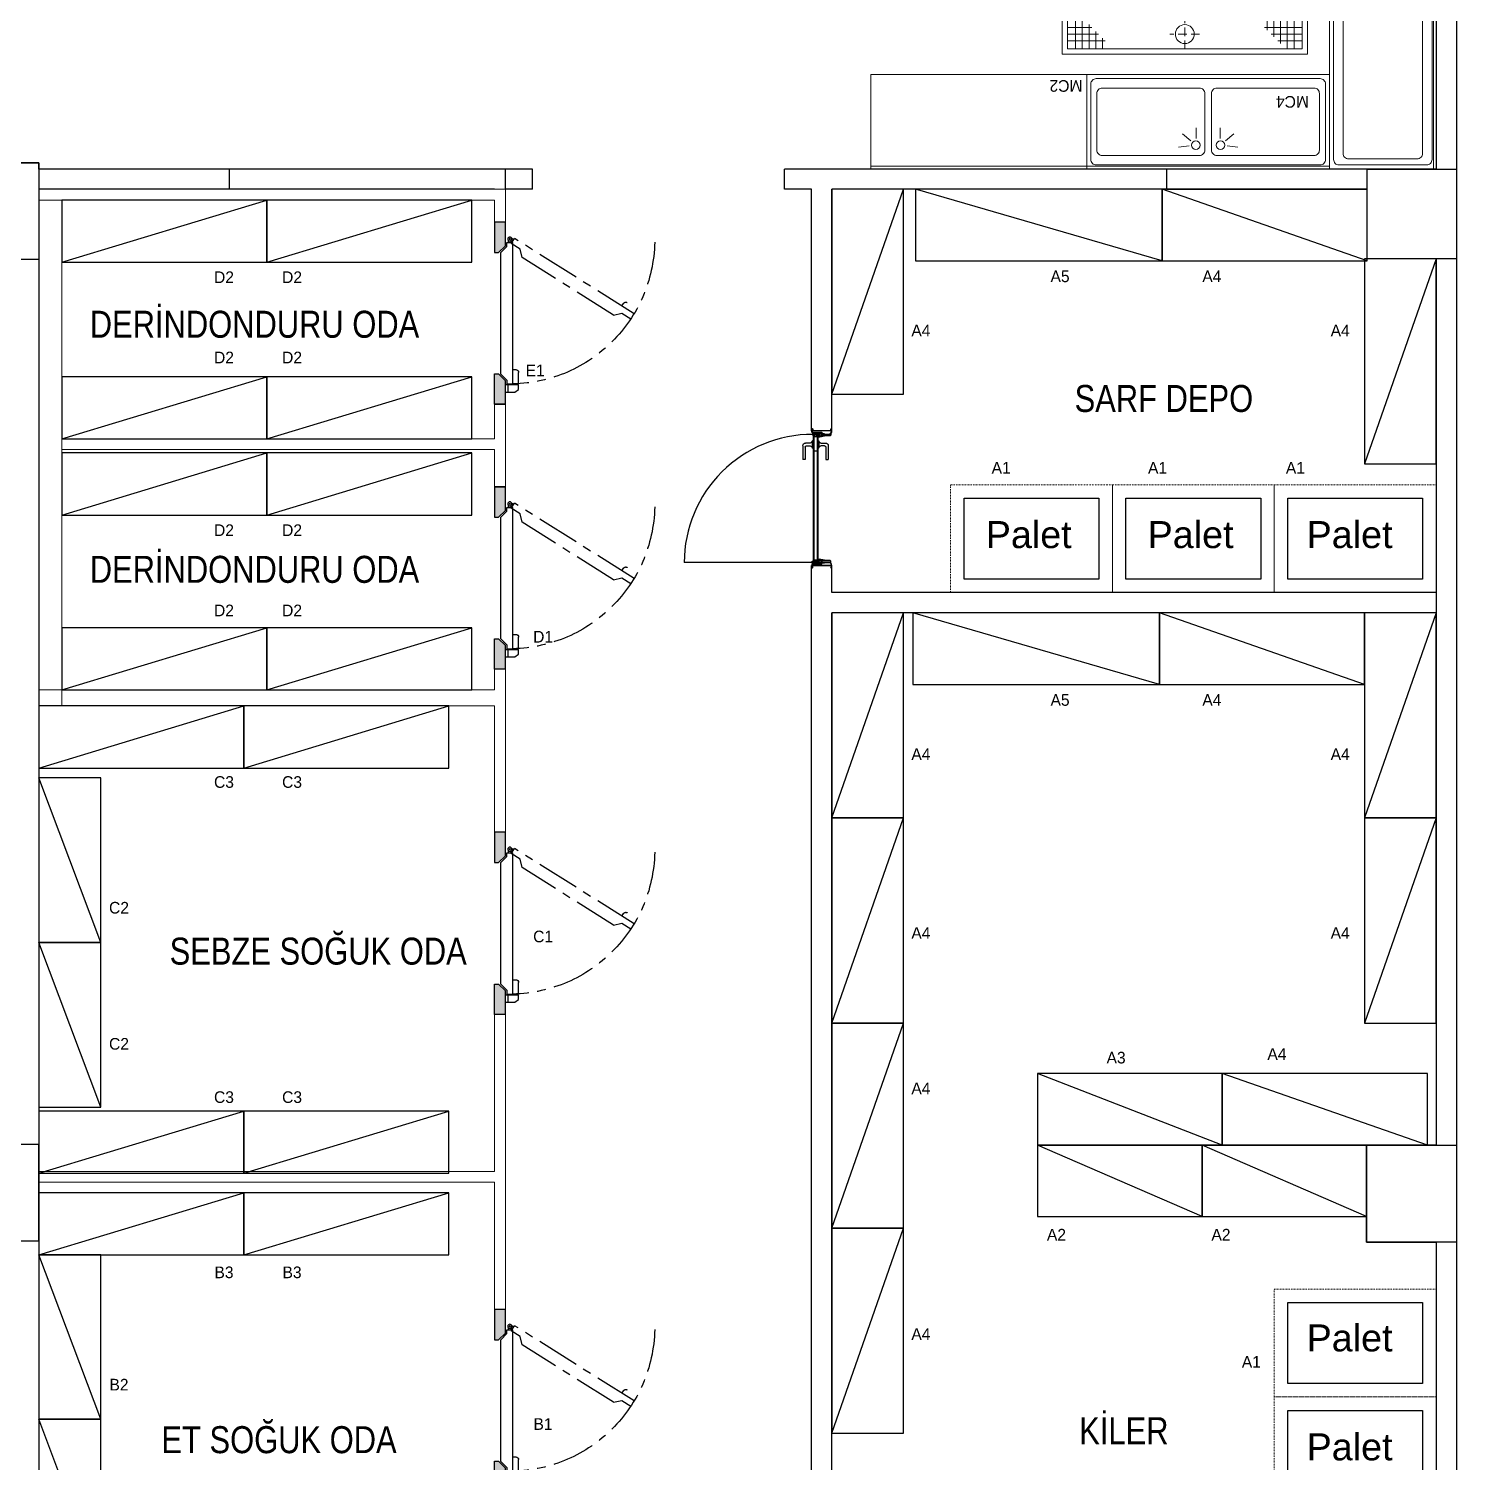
# Model space of a CAD drawing. Header units: millimetres. Extents: x -2535 to 6095, y 13368 to 17802.
# Drawn here: x 3846 to 4905, y 14998 to 16061 of the extents above; entities that cross this region are included whole.
import ezdxf
from ezdxf.enums import TextEntityAlignment as Align

# ---------------------------------------------------------------- set-up
doc = ezdxf.new("R2010")
doc.units = ezdxf.units.MM
for name, pattern in [('CENTER', [50.8, 31.75, -6.35, 6.35, -6.35]), ('DASHDOTX2', [2, 1, -0.5, 0, -0.5]), ('DASHED2', [9.525, 6.35, -3.175])]:
    doc.linetypes.add(name, pattern=pattern)
for name, color, linetype in [('BA_elev3', 8, 'Continuous'), ('BA_mat_metal', 122, 'Continuous'), ('BA_mat_timber', 44, 'Continuous'), ('S2000-002 Çizgi', 7, 'Continuous'), ('Soğuk Oda (Panel)', 155, 'Continuous')]:
    doc.layers.add(name, color=color, linetype=linetype)
doc.layers.add('BA_guide', color=230, linetype='Continuous', plot=False)
for name, color, linetype, lineweight in [('BL-E', 32, 'Continuous', 0), ('BL-G', 102, 'Continuous', 0), ('DVL-C', 7, 'DASHDOTX2', 0), ('GRC-Ekipman', 4, 'Continuous', 25), ('PLAN', 253, 'Continuous', 0), ('s-depo', 140, 'Continuous', 0), ('Sktürk_MEVCUT EKİPMAN', 1, 'Continuous', 0), ('Sktürk_YAZI', 24, 'Continuous', 0), ('Yazı', 132, 'Continuous', 15), ('yerizg-a', 7, 'Continuous', 0), ('yerizg-b', 7, 'Continuous', 0), ('YRNO', 7, 'Continuous', 0)]:
    doc.layers.add(name, color=color, linetype=linetype, lineweight=lineweight)
doc.styles.add('Romans', font='romans.shx')
doc.styles.get("Standard").update_dxf_attribs({"font": 'arial.ttf'})
doc.styles.add('TAKSİM', font='GOTHIC.TTF', dxfattribs={"height": 20})
doc.styles.add('yazı', font='swissck.ttf')

# ---------------------------------------------------------------- blocks, each defined once
blk = doc.blocks.new('A$C4AB744B8')
at = {"layer": 'Sktürk_MEVCUT EKİPMAN', "color": 1}
for p, q in [((75.8, 52.8), (68, 53.9)), ((104.2, 52.8), (112, 53.9)), ((77.1, 49), (71, 43.9)), ((81, 47.3), (81, 39.4)), ((99, 47.3), (99, 39.4)), ((102.9, 49), (109, 43.9))]:
    blk.add_line(p, q, dxfattribs=at)
for points in [[(180, 0), (0, 0), (0, 70), (180, 70)], [(180, 68), (0, 68), (0, 70), (180, 70)]]:
    blk.add_lwpolyline(points, close=True, dxfattribs=at)
for points in [[(173, 3), (7, 3, -0.414214), (3, 7), (3, 63, -0.414214), (7, 67), (173, 67, -0.414214), (177, 63), (177, 7, -0.414214)], [(83.5, 10), (11.5, 10, -0.414214), (7.5, 14), (7.5, 56, -0.414214), (11.5, 60), (83.5, 60, -0.414214), (87.5, 56), (87.5, 14, -0.414214)], [(96.5, 10), (168.5, 10, 0.414214), (172.5, 14), (172.5, 56, 0.414214), (168.5, 60), (96.5, 60, 0.414214), (92.5, 56), (92.5, 14, 0.414214)]]:
    blk.add_lwpolyline(points, format="xyb", close=True, dxfattribs=at)
for centre in [(80.8, 52.3), (99.2, 52.3)]:
    blk.add_circle(centre, 3.19, dxfattribs=at)
at = {"layer": 'Sktürk_YAZI', "style": 'TAKSİM'}
blk.add_text('MC4', height=8.64, dxfattribs=at).set_placement((27.5, 15.9), align=Align.CENTER)
blk = doc.blocks.new('A$C614766EA')
at = {"layer": 'Sktürk_MEVCUT EKİPMAN', "color": 1}
for p, q in [((75.8, 61.8), (68, 62.9)), ((77.1, 58), (71, 52.9)), ((81, 56.3), (81, 48.4)), ((99, 56.3), (99, 48.4)), ((102.9, 58), (109, 52.9)), ((104.2, 61.8), (112, 62.9))]:
    blk.add_line(p, q, dxfattribs=at)
for points in [[(245, 0), (0, 0), (0, 79), (245, 79)], [(245, 77), (0, 77), (0, 79), (245, 79)]]:
    blk.add_lwpolyline(points, close=True, dxfattribs=at)
for points in [[(238, 3), (7, 3, -0.414214), (3, 7), (3, 72, -0.414214), (7, 76), (238, 76, -0.414214), (242, 72), (242, 7, -0.414214)], [(83.5, 10), (11.5, 10, -0.414214), (7.5, 14), (7.5, 65, -0.414214), (11.5, 69), (83.5, 69, -0.414214), (87.5, 65), (87.5, 14, -0.414214)], [(96.5, 10), (233.5, 10, 0.414214), (237.5, 14), (237.5, 65, 0.414214), (233.5, 69), (96.5, 69, 0.414214), (92.5, 65), (92.5, 14, 0.414214)]]:
    blk.add_lwpolyline(points, format="xyb", close=True, dxfattribs=at)
for centre in [(80.8, 61.3), (99.2, 61.3)]:
    blk.add_circle(centre, 3.19, dxfattribs=at)
at = {"layer": 'Sktürk_YAZI', "style": 'TAKSİM'}
blk.add_text('ME3', height=8.64, dxfattribs=at).set_placement((27.5, 15.9), align=Align.CENTER)
blk = doc.blocks.new('KAPI KOLU 2')
at = {"layer": 'BA_elev3'}
for p, q in [((-5340.7, 2742.6), (-5330.6, 2742.6)), ((-5330.6, 2740.8), (-5330.6, 2742.6)), ((-5344.2, 2735.6), (-5339.2, 2735.6)), ((-5342.7, 2737.2), (-5342.7, 2740.6)), ((-5340.7, 2739.8), (-5340.7, 2737.2)), ((-5339.7, 2740.8), (-5330.6, 2740.8)), ((-5337, 2734.3), (-5337, 2732)), ((-5344.2, 2730.7), (-5339.2, 2730.7)), ((-5342.7, 2729.1), (-5342.7, 2725.7)), ((-5340.7, 2726.5), (-5340.7, 2729.1)), ((-5340.7, 2723.7), (-5330.6, 2723.7)), ((-5339.7, 2725.5), (-5330.6, 2725.5)), ((-5330.6, 2725.5), (-5330.6, 2723.7))]:
    blk.add_line(p, q, dxfattribs=at)
for centre, radius, start, end in [((-5340.7, 2740.6), 2, 90, 180), ((-5343.7, 2734.8), 0.859, 121.2373, 163.2363), ((-5343.7, 2731.4), 0.859, 196.7637, 238.7627), ((-5345, 2737.9), 2.47, 289.5708, 338.0585), ((-5343.2, 2737.2), 0.5, 338.0585, 0), ((-5339.7, 2739.8), 1, 90, 180), ((-5340.2, 2737.2), 0.5, 180, 201.9415), ((-5338.3, 2737.9), 2.47, 201.9415, 250.4292), ((-5339.6, 2734.8), 0.859, 16.7637, 58.7627), ((-5339.6, 2731.4), 0.859, 301.2373, 343.2363), ((-5345, 2728.4), 2.47, 21.9415, 70.4292), ((-5343.2, 2729.1), 0.5, 0, 21.9415), ((-5340.7, 2725.7), 2, 180, 270), ((-5340.2, 2729.1), 0.5, 158.0585, 180), ((-5339.7, 2726.5), 1, 180, 270), ((-5338.3, 2728.4), 2.47, 109.5708, 158.0585)]:
    blk.add_arc(centre, radius, start, end, dxfattribs=at)
blk = doc.blocks.new('*U18')
at = {"layer": 'BA_mat_metal'}
h = blk.add_hatch(color=256, dxfattribs=at)
edge = h.paths.add_edge_path()
edge.add_line((-1.2, 0.5), (-1.3, 0.5))
edge.add_line((-1.3, 0.5), (-1.3, 0.6))
edge.add_line((-1.3, 0.6), (-0.8, 0.6))
edge.add_line((-0.8, 0.6), (-0.8, 0.5))
edge.add_line((-0.8, 0.5), (-1, 0.5))
edge.add_arc((-0.9, 0.4), 0.0629, 461.4143, 605.3062)
edge.add_ellipse((-1.1, 0.2), major_axis=(0.3, 0), ratio=0.666667, start_angle=-90, end_angle=68.6182, ccw=False)
edge.add_ellipse((-1.1, 0.2), major_axis=(0.3, 0), ratio=0.666667, start_angle=111.3818, end_angle=270, ccw=False)
edge.add_arc((-1.2, 0.4), 0.0628, 294.4712, 438.8083)
edge = h.paths.add_edge_path(flags=16)
edge.add_spline(control_points=[(-0.8, 0.2), (-0.8, 0.2), (-0.8, 0.3), (-0.9, 0.3), (-0.9, 0.3), (-1, 0.4), (-1, 0.4), (-1.1, 0.4), (-1.2, 0.4), (-1.3, 0.3), (-1.3, 0.3), (-1.4, 0.2), (-1.3, 0.1), (-1.2, 0), (-1.1, 0), (-1, 0), (-0.9, 0.1), (-0.8, 0.1), (-0.8, 0.2), (-0.8, 0.2), (-0.8, 0.2), (-0.8, 0.2)], knot_values=[0, 0, 0, 0, 0.496155, 0.496155, 0.99231, 0.99231, 1.488465, 1.488465, 1.98462, 1.98462, 3.040212, 3.040212, 3.948702, 3.948702, 4.857191, 4.857191, 5.765681, 5.765681, 6.198465, 6.198465, 6.283185, 6.283185, 6.283185, 6.283185], degree=3, periodic=0)
h = blk.add_hatch(color=256, dxfattribs=at)
edge = h.paths.add_edge_path()
edge.add_line((100.9, 0.5), (100.8, 0.5))
edge.add_line((100.8, 0.5), (100.8, 0.6))
edge.add_line((100.8, 0.6), (101.3, 0.6))
edge.add_line((101.3, 0.6), (101.3, 0.5))
edge.add_line((101.3, 0.5), (101.2, 0.5))
edge.add_arc((101.2, 0.4), 0.0629, 461.4143, 605.3062)
edge.add_ellipse((101, 0.2), major_axis=(0.3, 0), ratio=0.666667, start_angle=-90, end_angle=68.6182, ccw=False)
edge.add_ellipse((101, 0.2), major_axis=(0.3, 0), ratio=0.666667, start_angle=111.3818, end_angle=270, ccw=False)
edge.add_arc((100.9, 0.4), 0.0628, 294.4712, 438.8083)
edge = h.paths.add_edge_path(flags=16)
edge.add_spline(control_points=[(101.3, 0.2), (101.3, 0.2), (101.3, 0.3), (101.3, 0.3), (101.2, 0.3), (101.2, 0.4), (101.1, 0.4), (101, 0.4), (101, 0.4), (100.8, 0.3), (100.8, 0.3), (100.8, 0.2), (100.8, 0.1), (100.9, 0), (101, 0), (101.2, 0), (101.2, 0.1), (101.3, 0.1), (101.3, 0.2), (101.3, 0.2), (101.3, 0.2), (101.3, 0.2)], knot_values=[0, 0, 0, 0, 0.496155, 0.496155, 0.99231, 0.99231, 1.488465, 1.488465, 1.98462, 1.98462, 3.040212, 3.040212, 3.948702, 3.948702, 4.857191, 4.857191, 5.765681, 5.765681, 6.198465, 6.198465, 6.283185, 6.283185, 6.283185, 6.283185], degree=3, periodic=0)
h = blk.add_hatch(color=256, dxfattribs=at)
edge = h.paths.add_edge_path()
edge.add_line((4, -4.3), (4.1, -4.3))
edge.add_arc((4.1, -4.2), 0.0628, 281.1917, 425.5288)
edge.add_ellipse((4.2, -4), major_axis=(0.3, 0), ratio=0.666667, start_angle=90, end_angle=248.6182, ccw=False)
edge.add_ellipse((4.2, -4), major_axis=(0.3, 0), ratio=0.666667, start_angle=291.3818, end_angle=450, ccw=False)
edge.add_arc((4.3, -4.2), 0.0629, 474.6938, 618.5857)
edge.add_line((4.3, -4.3), (4.4, -4.3))
edge.add_line((4.4, -4.3), (4.4, -4.4))
edge.add_line((4.4, -4.4), (4, -4.4))
edge.add_line((4, -4.4), (4, -4.3))
edge = h.paths.add_edge_path(flags=16)
edge.add_spline(control_points=[(4.5, -4), (4.5, -4), (4.5, -4), (4.4, -4.1), (4.4, -4.1), (4.3, -4.1), (4.3, -4.2), (4.2, -4.2), (4.1, -4.2), (4, -4.1), (3.9, -4.1), (3.9, -4), (4, -3.9), (4.1, -3.8), (4.2, -3.8), (4.3, -3.8), (4.4, -3.9), (4.5, -3.9), (4.5, -4), (4.5, -4), (4.5, -4), (4.5, -4)], knot_values=[0, 0, 0, 0, 0.496155, 0.496155, 0.99231, 0.99231, 1.488465, 1.488465, 1.98462, 1.98462, 3.040212, 3.040212, 3.948702, 3.948702, 4.857191, 4.857191, 5.765681, 5.765681, 6.198465, 6.198465, 6.283185, 6.283185, 6.283185, 6.283185], degree=3, periodic=0)
h = blk.add_hatch(color=256, dxfattribs=at)
edge = h.paths.add_edge_path()
edge.add_line((95.5, -4.3), (95.6, -4.3))
edge.add_arc((95.6, -4.2), 0.0628, 281.1917, 425.5288)
edge.add_ellipse((95.8, -4), major_axis=(0.3, 0), ratio=0.666667, start_angle=90, end_angle=248.6182, ccw=False)
edge.add_ellipse((95.8, -4), major_axis=(0.3, 0), ratio=0.666667, start_angle=291.3818, end_angle=450, ccw=False)
edge.add_arc((95.9, -4.2), 0.0629, 474.6938, 618.5857)
edge.add_line((95.9, -4.3), (96, -4.3))
edge.add_line((96, -4.3), (96, -4.4))
edge.add_line((96, -4.4), (95.5, -4.4))
edge.add_line((95.5, -4.4), (95.5, -4.3))
edge = h.paths.add_edge_path(flags=16)
edge.add_spline(control_points=[(96, -4), (96, -4), (96, -4), (96, -4.1), (96, -4.1), (95.9, -4.1), (95.8, -4.2), (95.7, -4.2), (95.7, -4.2), (95.6, -4.1), (95.5, -4.1), (95.5, -4), (95.5, -3.9), (95.6, -3.8), (95.7, -3.8), (95.9, -3.8), (96, -3.9), (96, -3.9), (96, -4), (96, -4), (96, -4), (96, -4)], knot_values=[0, 0, 0, 0, 0.496155, 0.496155, 0.99231, 0.99231, 1.488465, 1.488465, 1.98462, 1.98462, 3.040212, 3.040212, 3.948702, 3.948702, 4.857191, 4.857191, 5.765681, 5.765681, 6.198465, 6.198465, 6.283185, 6.283185, 6.283185, 6.283185], degree=3, periodic=0)
h = blk.add_hatch(color=256, dxfattribs=at)
edge = h.paths.add_edge_path()
edge.add_arc((-0.9, -12.9), 0.0629, 114.6938, 258.5857)
edge.add_line((-1, -13), (-0.8, -13))
edge.add_line((-0.8, -13), (-0.8, -13.1))
edge.add_line((-0.8, -13.1), (-1.3, -13.1))
edge.add_line((-1.3, -13.1), (-1.3, -13))
edge.add_line((-1.3, -13), (-1.2, -13))
edge.add_arc((-1.2, -12.9), 0.0628, 281.1917, 425.5288)
edge.add_ellipse((-1.1, -12.7), major_axis=(0.3, 0), ratio=0.666667, start_angle=90, end_angle=248.6182, ccw=False)
edge.add_ellipse((-1.1, -12.7), major_axis=(0.3, 0), ratio=0.666667, start_angle=291.3818, end_angle=450, ccw=False)
edge = h.paths.add_edge_path(flags=16)
edge.add_spline(control_points=[(-0.8, -12.7), (-0.8, -12.7), (-0.8, -12.8), (-0.9, -12.8), (-0.9, -12.8), (-1, -12.9), (-1, -12.9), (-1.1, -12.9), (-1.1, -12.9), (-1.3, -12.8), (-1.3, -12.8), (-1.4, -12.7), (-1.3, -12.6), (-1.2, -12.5), (-1.1, -12.5), (-1, -12.5), (-0.9, -12.6), (-0.8, -12.6), (-0.8, -12.7), (-0.8, -12.7), (-0.8, -12.7), (-0.8, -12.7)], knot_values=[0, 0, 0, 0, 0.496155, 0.496155, 0.99231, 0.99231, 1.488465, 1.488465, 1.98462, 1.98462, 3.040212, 3.040212, 3.948702, 3.948702, 4.857191, 4.857191, 5.765681, 5.765681, 6.198465, 6.198465, 6.283185, 6.283185, 6.283185, 6.283185], degree=3, periodic=0)
h = blk.add_hatch(color=256, dxfattribs=at)
edge = h.paths.add_edge_path()
edge.add_arc((100.9, -12.9), 0.0629, 281.4143, 425.3062, ccw=False)
edge.add_line((100.9, -13), (100.8, -13))
edge.add_line((100.8, -13), (100.8, -13.1))
edge.add_line((100.8, -13.1), (101.3, -13.1))
edge.add_line((101.3, -13.1), (101.3, -13))
edge.add_line((101.3, -13), (101.2, -13))
edge.add_arc((101.2, -12.9), 0.0628, 114.4712, 258.8083, ccw=False)
edge.add_ellipse((101, -12.7), major_axis=(-0.3, 0), ratio=0.666667, start_angle=111.3818, end_angle=270)
edge.add_ellipse((101, -12.7), major_axis=(-0.3, 0), ratio=0.666667, start_angle=-90, end_angle=68.6182)
edge = h.paths.add_edge_path(flags=16)
edge.add_spline(control_points=[(100.8, -12.7), (100.8, -12.7), (100.8, -12.8), (100.8, -12.8), (100.9, -12.8), (100.9, -12.9), (101, -12.9), (101.1, -12.9), (101.1, -12.9), (101.3, -12.8), (101.3, -12.8), (101.3, -12.7), (101.3, -12.6), (101.2, -12.5), (101.1, -12.5), (100.9, -12.5), (100.8, -12.6), (100.8, -12.6), (100.8, -12.7), (100.8, -12.7), (100.8, -12.7), (100.8, -12.7)], knot_values=[0, 0, 0, 0, 0.496155, 0.496155, 0.99231, 0.99231, 1.488465, 1.488465, 1.98462, 1.98462, 3.040212, 3.040212, 3.948702, 3.948702, 4.857191, 4.857191, 5.765681, 5.765681, 6.198465, 6.198465, 6.283185, 6.283185, 6.283185, 6.283185], degree=3, periodic=0)
at = {"layer": 'BA_elev3'}
blk.add_line((2.3, 0.8), (2.3, 95.7), dxfattribs=at)
blk.add_arc((2.2, 0.6), 95.1, 359.8685, 89.9338, dxfattribs=at)
at = {"layer": 'BA_guide'}
for p, q in [((0, 0), (0, -12.5)), ((100, -12.5), (100, 0))]:
    blk.add_line(p, q, dxfattribs=at)
at = {"layer": 'BA_mat_metal'}
blk.add_line((2.6, 0.4), (2.6, -3.4), dxfattribs=at)
for points in [[(3.8, -8.4), (3.8, -8.4, 0.366421), (4, -8.3), (4.7, -4.3, 0.463677), (4.6, -4.2), (4.4, -4.2, 0.414214), (4.4, -4.2), (4.4, -4.3), (4.4, -4.3), (4.4, -4.4), (4.4, -4.4), (4.4, -4.5), (4.5, -4.5), (4.5, -4.6), (3.9, -4.6), (3.9, -4.5), (4.1, -4.5), (4.1, -4.4), (4, -4.4), (4, -4.3), (4.1, -4.3), (4.1, -4.2, 0.414214), (4, -4.2), (2.8, -4.2, -0.414214), (2.4, -3.8), (2.4, 0.3, 0.414214), (2.2, 0.4), (1.6, 0.4, -0.423621), (1.4, 0.6, 0.414214), (0.9, 1.1), (-1.2, 1.1, 0.414214), (-1.5, 0.8), (-1.5, 0.5, 0.414089), (-1.4, 0.4), (-1.2, 0.4), (-1.2, 0.5), (-1.3, 0.5), (-1.3, 0.6), (-1.2, 0.6), (-1.2, 0.7), (-1.4, 0.7), (-1.4, 0.8), (-1.2, 0.8), (-1.2, 0.9), (-0.9, 0.9), (-0.9, 0.8), (-0.8, 0.8), (-0.8, 0.7), (-0.9, 0.7), (-0.9, 0.6), (-0.8, 0.6), (-0.8, 0.5), (-0.9, 0.5), (-0.9, 0.4), (-0.8, 0.4, 0.414214), (-0.7, 0.5), (-0.7, 0.9), (0.9, 0.9, -0.414214), (1.2, 0.5), (1.2, 0.4), (1.1, 0.4, 0.414214), (1, 0.3), (1, 0.1), (1, 0.1), (1, 0.1), (1, -0.5), (1, -0.5), (1, -0.5), (1, -1.1), (1, -1.1), (1, -1.1), (1, -1.9), (1, -1.9), (1, -1.9), (1, -2.7), (1, -2.7), (1, -2.7), (1, -3.5), (1, -3.5), (1, -3.5), (1, -4.3), (1, -4.3), (1, -4.3), (1, -5.1), (1, -5.1), (1, -5.2), (1, -6), (1, -6), (1, -6), (1, -6.2, 0.414214), (1.1, -6.3), (2.1, -6.3), (2.1, -8.2), (2.2, -8.2), (2.3, -8), (2.3, -4.4), (3.8, -4.4), (3.8, -4.7, 0.414214), (3.9, -4.8), (4.4, -4.8), (3.8, -8.4, 0.463677)], [(96.2, -8.4), (96.2, -8.4, -0.366421), (96, -8.3), (95.3, -4.3, -0.463677), (95.4, -4.2), (95.6, -4.2, -0.414214), (95.6, -4.2), (95.6, -4.3), (95.5, -4.3), (95.5, -4.4), (95.6, -4.4), (95.6, -4.5), (95.5, -4.5), (95.5, -4.6), (96, -4.6), (96, -4.5), (95.9, -4.5), (95.9, -4.4), (96, -4.4), (96, -4.3), (95.9, -4.3), (95.9, -4.2, -0.414214), (95.9, -4.2), (97.2, -4.2, 0.414214), (97.6, -3.8), (97.6, 0.3, -0.414214), (97.7, 0.4), (98.4, 0.4, 0.423621), (98.6, 0.6, -0.414214), (99.1, 1.1), (101.2, 1.1, -0.414214), (101.5, 0.8), (101.5, 0.5, -0.414089), (101.4, 0.4), (101.2, 0.4), (101.2, 0.5), (101.3, 0.5), (101.3, 0.6), (101.2, 0.6), (101.2, 0.7), (101.3, 0.7), (101.3, 0.8), (101.2, 0.8), (101.2, 0.9), (100.9, 0.9), (100.9, 0.8), (100.8, 0.8), (100.8, 0.7), (100.9, 0.7), (100.9, 0.6), (100.8, 0.6), (100.8, 0.5), (100.9, 0.5), (100.9, 0.4), (100.8, 0.4, -0.414214), (100.7, 0.5), (100.7, 0.9), (99.1, 0.9, 0.414214), (98.7, 0.5), (98.7, 0.4), (98.9, 0.4, -0.414214), (99, 0.3), (99, 0.1), (99, 0.1), (99, 0.1), (99, -0.5), (99, -0.5), (99, -0.5), (99, -1.1), (99, -1.1), (99, -1.1), (99, -1.9), (99, -1.9), (99, -1.9), (99, -2.7), (99, -2.7), (99, -2.7), (99, -3.5), (99, -3.5), (99, -3.5), (99, -4.3), (99, -4.3), (99, -4.3), (99, -5.1), (99, -5.1), (99, -5.2), (99, -6), (99, -6), (99, -6), (99, -6.2, -0.414214), (98.9, -6.3), (97.8, -6.3), (97.8, -8.2), (97.8, -8.2), (97.7, -8), (97.7, -4.4), (96.2, -4.4), (96.2, -4.7, -0.414214), (96.1, -4.8), (95.5, -4.8), (96.2, -8.4, -0.463677)], [(-1.3, -13.4), (-1.3, -13.3), (-1.4, -13.3), (-1.4, -13.2), (-1.3, -13.2), (-1.3, -13.1), (-1.4, -13.1), (-1.4, -13), (-1.3, -13), (-1.3, -12.9), (-1.5, -12.9, 0.414214), (-1.6, -13), (-1.6, -13.3, 0.408621), (-1.3, -13.6), (0.2, -13.6, 0.162883), (1.8, -13.1, -0.158682), (2.2, -12.9), (3.3, -12.9, 0.414214), (3.8, -12.4), (3.8, -5.4), (3.5, -5.4), (3.5, -5.5), (3.6, -5.5), (3.6, -6), (2.5, -6), (2.5, -5.5), (2.5, -5.5), (2.5, -5.4), (2.4, -5.4), (2.3, -5.6), (2.3, -7.7), (2.4, -7.7), (2.4, -11.7), (2.3, -11.7), (2.3, -12.7), (2.2, -12.7, 0.158163), (1.7, -12.9, -0.162883), (0.2, -13.4), (-0.8, -13.4), (-0.8, -13, 0.414214), (-0.9, -12.9), (-1, -12.9), (-1, -13), (-0.9, -13), (-0.9, -13.1), (-1, -13.1), (-1, -13.2), (-0.9, -13.2), (-0.9, -13.3), (-1, -13.3), (-1, -13.4)], [(2.4, -6.2), (2.4, -7.5), (2.6, -7.5), (2.6, -11.8), (2.4, -11.8), (2.4, -12.7), (3.3, -12.7, 0.303444), (3.6, -12.5), (3.6, -12.5), (3.6, -12.4), (3.6, -12.4), (3.6, -6.9), (3.6, -6.9), (3.6, -6.8), (3.6, -6.8), (3.6, -6.2)], [(101.2, -13.4), (101.2, -13.3), (101.4, -13.3), (101.4, -13.2), (101.2, -13.2), (101.2, -13.1), (101.3, -13.1), (101.3, -13), (101.2, -13), (101.2, -12.9), (101.4, -12.9, -0.414214), (101.5, -13), (101.5, -13.3, -0.408621), (101.2, -13.6), (99.8, -13.6, -0.162883), (98.2, -13.1, 0.158682), (97.7, -12.9), (96.7, -12.9, -0.414214), (96.2, -12.4), (96.2, -5.4), (96.4, -5.4), (96.4, -5.5), (96.3, -5.5), (96.3, -6), (97.5, -6), (97.5, -5.5), (97.4, -5.5), (97.4, -5.4), (97.6, -5.4), (97.7, -5.6), (97.7, -7.7), (97.5, -7.7), (97.5, -11.7), (97.7, -11.7), (97.7, -12.7), (97.7, -12.7, -0.158163), (98.3, -12.9, 0.162883), (99.8, -13.4), (100.7, -13.4), (100.7, -13, -0.414214), (100.8, -12.9), (100.9, -12.9), (100.9, -13), (100.9, -13), (100.9, -13.1), (100.9, -13.1), (100.9, -13.2), (100.8, -13.2), (100.8, -13.3), (100.9, -13.3), (100.9, -13.4)], [(97.5, -6.2), (97.5, -7.5), (97.4, -7.5), (97.4, -11.8), (97.5, -11.8), (97.5, -12.7), (96.7, -12.7, -0.303444), (96.4, -12.5), (96.4, -12.5), (96.3, -12.4), (96.3, -12.4), (96.3, -6.9), (96.3, -6.9), (96.3, -6.8), (96.3, -6.8), (96.3, -6.2)]]:
    blk.add_lwpolyline(points, format="xyb", close=True, dxfattribs=at)
for points in [[(1.1, 0.2), (2.2, 0.2), (2.2, -4), (1.1, -4)], [(98.8, 0.2), (97.8, 0.2), (97.8, -4), (98.8, -4)], [(1.1, -4.2), (2.1, -4.2), (2.1, -6.1), (1.1, -6.1)], [(98.8, -4.2), (97.8, -4.2), (97.8, -6.1), (98.8, -6.1)]]:
    blk.add_lwpolyline(points, close=True, dxfattribs=at)
for points in [[(2.8, -3.4), (2.4, -3.4), (2.4, 0.4), (2.1, 0.4), (2.1, 0.9, -1), (3.1, 0.9), (3.1, 0.4), (2.8, 0.4), (2.8, -3.4)], [(4.3, -0.6), (4.3, -2.8), (4.1, -2.8), (3, -2.8), (3, -3.6), (3.6, -3.6, -0.414214), (3.5, -3.8), (2.9, -3.8, -0.414214), (2.8, -3.7), (2.8, 0.3, -0.414214), (2.9, 0.4), (3.5, 0.4, -0.414214), (3.6, 0.2), (3, 0.2), (3, -0.6), (4.1, -0.6), (4.3, -0.6)], [(95.7, -0.6), (95.7, -2.8), (95.8, -2.8), (96.9, -2.8), (96.9, -3.6), (96.3, -3.6, 0.414214), (96.5, -3.8), (97, -3.8, 0.414214), (97.1, -3.7), (97.1, 0.3, 0.414214), (97, 0.4), (96.5, 0.4, 0.414214), (96.3, 0.2), (96.9, 0.2), (96.9, -0.6), (95.8, -0.6), (95.7, -0.6)]]:
    blk.add_lwpolyline(points, format="xyb", dxfattribs=at)
for points in [[(4.1, -0.7), (4.1, -1.2), (4.1, -1.2), (4.1, -2.2), (4.1, -2.2), (4.1, -2.7), (3, -2.7), (3, -0.7), (4.1, -0.7)], [(95.8, -0.7), (95.8, -1.2), (95.9, -1.2), (95.9, -2.2), (95.8, -2.2), (95.8, -2.7), (96.9, -2.7), (96.9, -0.7), (95.8, -0.7)]]:
    blk.add_lwpolyline(points, dxfattribs=at)
blk.add_circle((2.6, 0.9), 0.5, dxfattribs=at)
at = {"layer": 'BA_mat_timber'}
for points in [[(96.9, 0.2), (3, 0.2), (3, -0.6), (96.9, -0.6)], [(96.9, -2.8), (3, -2.8), (3, -3.6), (96.9, -3.6)]]:
    blk.add_lwpolyline(points, close=True, dxfattribs=at)
at = {"layer": 'BA_elev3', "xscale": -1}
blk.add_blockref('KAPI KOLU 2', (-5251.8, -2734.8), dxfattribs=at)
blk = doc.blocks.new('PALET')
at = {"layer": 'DVL-C'}
blk.add_lwpolyline([(4975, 4360.7), (4975, 4240.7), (4895, 4240.7), (4895, 4360.7)], close=True, dxfattribs=at)
at = {"layer": 'GRC-Ekipman'}
blk.add_lwpolyline([(4965, 4350.7), (4965, 4250.7), (4905, 4250.7), (4905, 4350.7)], close=True, dxfattribs=at)
blk = doc.blocks.new('Y-SIFON')
at = {"layer": 'yerizg-a', "color": 0, "linetype": 'Continuous'}
blk.add_circle((0, 0), 7, dxfattribs=at)
at = {"layer": 'yerizg-b', "color": 0, "linetype": 'DASHED2'}
for points in [[(0, 11), (0, -11)], [(-11, 0), (11, 0)]]:
    blk.add_lwpolyline(points, dxfattribs=at)
blk = doc.blocks.new('1BS-SYK318A')
at = {"layer": 'yerizg-a', "color": 0}
blk.add_lwpolyline([(0, 0), (182, 0), (182, -30), (0, -30)], close=True, dxfattribs=at)
at = {"layer": 'yerizg-b', "color": 0}
for p, q in [((4, -10), (22, -10)), ((10, -26), (10, -4)), ((15, -4), (15, -26)), ((20, -26), (20, -8)), ((178, -10), (150, -10)), ((152, -4), (152, -12)), ((157, -4), (157, -17)), ((162, -4), (162, -22)), ((167, -26), (167, -4)), ((172, -4), (172, -26)), ((4, -15), (27, -15)), ((4, -20), (32, -20)), ((25, -26), (25, -13)), ((30, -26), (30, -18)), ((178, -15), (155, -15)), ((178, -20), (160, -20))]:
    blk.add_line(p, q, dxfattribs=at)
blk.add_lwpolyline([(4, -4), (178, -4), (178, -26), (4, -26)], close=True, dxfattribs=at)
at = {"layer": 'PLAN', "color": 0, "linetype": 'Continuous'}
blk.add_blockref('Y-SIFON', (91, -15), dxfattribs=at)
at = {"layer": 'YRNO', "linetype": 'Continuous', "style": 'Romans', "width": 0.8}
blk.add_attdef('YRNO', text='', height=10, dxfattribs=at).set_placement((161, -40), align=Align.MIDDLE)
blk = doc.blocks.new('A$C3AE201E4')
at = {"layer": 'Sktürk_MEVCUT EKİPMAN', "color": 1}
for points in [[(160, 70), (0, 70), (0, 0), (160, 0)], [(160, 2), (0, 2), (0, 0), (160, 0)]]:
    blk.add_lwpolyline(points, close=True, dxfattribs=at)
at = {"layer": 'Sktürk_YAZI', "style": 'TAKSİM'}
blk.add_text('MC2', height=8.64, rotation=180, dxfattribs=at).set_placement((144.6, 65.9), align=Align.CENTER)
blk = doc.blocks.new('1454')
at = {"layer": 'Soğuk Oda (Panel)'}
h = blk.add_hatch(color=254, dxfattribs=at)
h.dxf.hatch_style = 1
h.paths.add_polyline_path([(7121.8, 5754), (7121.8, 5757), (7116.8, 5762), (7099.3, 5762), (7099.3, 5754)])
h.paths.add_polyline_path([(7234.3, 5754), (7234.3, 5762), (7216.8, 5762), (7211.8, 5757), (7211.8, 5754)])
at = {"layer": 'Soğuk Oda (Panel)', "linetype": 'CENTER'}
for p, q in [((7166.5, 5857.4), (7222.3, 5768.7)), ((7166.9, 5848.4), (7162.7, 5855.1)), ((7165.5, 5842.1), (7166.9, 5848.4)), ((7172.2, 5848.4), (7174.1, 5849.6)), ((7165.5, 5842.1), (7208.1, 5774.4)), ((7208.1, 5774.4), (7214.3, 5773)), ((7214.3, 5773), (7218.5, 5766.3)), ((7218.5, 5766.3), (7222.3, 5768.7)), ((7219.6, 5767), (7220.4, 5765.7)), ((7221.3, 5768.1), (7222.1, 5766.8))]:
    blk.add_line(p, q, dxfattribs=at)
at = {"layer": 'Soğuk Oda (Panel)'}
for p, q in [((7108.4, 5768.9), (7110.3, 5771.8)), ((7110.3, 5771.8), (7113.9, 5771.8)), ((7113.9, 5762), (7113.9, 5771.8)), ((7114.4, 5767.5), (7114.4, 5771.8)), ((7114.4, 5771.8), (7123, 5771.8)), ((7099.3, 5762), (7116.8, 5762)), ((7099.3, 5762), (7099.3, 5754)), ((7108.4, 5762), (7108.4, 5768.9)), ((7108.4, 5764), (7113.9, 5764)), ((7114.4, 5763), (7114.4, 5767.5)), ((7114.4, 5767.5), (7219.2, 5767.5)), ((7117.2, 5763), (7114.4, 5763)), ((7121.8, 5757), (7116.8, 5762)), ((7121.7, 5758.5), (7117.2, 5763)), ((7125, 5767.5), (7125, 5769.8)), ((7211.8, 5757), (7216.8, 5762)), ((7211.9, 5758.5), (7216.4, 5763)), ((7216.4, 5763), (7219.2, 5763)), ((7216.8, 5762), (7234.3, 5762)), ((7219.2, 5763), (7219.2, 5767.5)), ((7219.2, 5766.3), (7220.7, 5766.3)), ((7219.2, 5764.3), (7220.7, 5764.3)), ((7234.3, 5762), (7234.3, 5754)), ((7099.3, 5754), (7121.8, 5754)), ((7121.7, 5758.5), (7211.9, 5758.5)), ((7121.8, 5754), (7121.8, 5757)), ((7211.8, 5754), (7211.8, 5757)), ((7234.3, 5754), (7211.8, 5754))]:
    blk.add_line(p, q, dxfattribs=at)
for radius in [1.5, 0.5]:
    blk.add_circle((7221.8, 5765.3), radius, dxfattribs=at)
at = {"layer": 'Soğuk Oda (Panel)', "linetype": 'CENTER'}
for centre, radius, start, end in [((7221.8, 5765.3), 107.4, 91.2, 178.8), ((7173, 5851.3), 2, 302.1556, 32.1556)]:
    blk.add_arc(centre, radius, start, end, dxfattribs=at)
at = {"layer": 'Soğuk Oda (Panel)'}
for centre, radius, start, end in [((7123, 5769.8), 2, 0, 90), ((7222.3, 5765.5), 3.12, 180, 180.0002)]:
    blk.add_arc(centre, radius, start, end, dxfattribs=at)

msp = doc.modelspace()

# ---------------------------------------------------------------- linework, layer by layer
for p, q in [((4904.868, 16656.496), (4904.868, 14467.996)), ((4889.868, 16581.496), (4889.868, 15956.496)), ((3853.868, 15960.996), (3781.868, 15960.996)), ((3853.868, 15956.496), (3853.868, 15960.996)), ((3995.368, 15956.496), (3853.868, 15956.496)), ((3995.368, 15941.496), (3995.368, 15956.496)), ((4689.868, 15956.496), (4406.868, 15956.496)), ((4406.868, 15941.496), (4406.868, 15956.496)), ((4889.868, 15956.496), (4789.337, 15956.496)), ((3995.368, 15941.496), (3853.868, 15941.496)), ((3853.868, 15941.496), (3853.868, 14482.996)), ((4426.868, 15941.496), (4406.868, 15941.496)), ((4426.868, 15941.496), (4406.868, 15941.496)), ((4426.868, 15762.496), (4426.868, 15941.496)), ((4689.868, 15941.496), (4441.868, 15941.496)), ((4441.868, 15762.496), (4441.868, 15941.496)), ((4838.868, 15941.496), (4789.337, 15941.496)), ((4889.868, 15889.996), (4889.868, 15232.996)), ((4441.868, 15762.496), (4426.868, 15762.496)), ((4426.868, 14983.496), (4426.868, 15662.496)), ((4441.868, 15662.496), (4426.868, 15662.496)), ((4441.868, 15642.496), (4441.868, 15662.496)), ((4889.868, 15642.496), (4441.868, 15642.496)), ((4441.868, 14983.496), (4441.868, 15627.496)), ((4889.868, 15627.496), (4441.868, 15627.496)), ((4838.368, 15160.996), (4889.868, 15160.996)), ((4889.868, 15160.996), (4889.868, 14534.996))]:
    msp.add_line(p, q)
msp.add_lwpolyline([(4838.868, 15941.496), (4838.868, 15956.496), (4689.868, 15956.496), (4689.868, 15941.496)], close=True)
at = {"layer": 's-depo', "linetype": 'ByBlock'}
for p, q in [((4199.868, 15941.496), (3853.868, 15941.496)), ((4199.868, 15941.496), (4199.868, 15917.042)), ((4191.868, 15933.496), (3853.868, 15933.496)), ((3870.868, 15933.496), (3870.868, 15558.496)), ((4191.868, 15933.496), (4191.868, 15917.042)), ((4191.868, 15782.042), (4191.868, 15756.496)), ((4191.868, 15782.042), (4191.868, 15756.496)), ((4199.868, 15782.042), (4199.868, 15720.746)), ((4191.868, 15756.496), (3870.868, 15756.496)), ((4191.868, 15748.496), (3870.868, 15748.496)), ((4191.868, 15748.496), (4191.868, 15720.746)), ((4191.868, 15585.795), (4191.868, 15570.496)), ((4199.868, 15585.795), (4199.868, 15447.954)), ((4191.868, 15570.496), (3853.868, 15570.496)), ((4191.868, 15558.496), (3853.868, 15558.496)), ((4191.868, 15558.496), (4191.868, 15444.368)), ((4191.868, 15329.829), (4191.868, 15213.496)), ((4199.868, 15329.829), (4199.868, 15111.136)), ((4191.868, 15213.496), (3853.868, 15213.496)), ((4191.868, 15205.496), (3853.868, 15205.496)), ((4191.868, 15205.496), (4191.868, 15111.136)), ((4191.868, 15111.136), (4191.868, 15205.496))]:
    msp.add_line(p, q, dxfattribs=at)
for points in [[(4191.868, 15917.042), (4199.868, 15917.042)], [(4199.868, 15782.042), (4191.868, 15782.042)], [(4191.868, 15720.746), (4199.868, 15720.746)], [(4199.868, 15585.795), (4191.868, 15585.795)], [(4191.868, 15111.136), (4199.868, 15111.136)]]:
    msp.add_lwpolyline(points, dxfattribs=at)
at = {"layer": 'S2000-002 Çizgi'}
for p, q in [((4441.868, 15789.496), (4494.868, 15941.496)), ((4686.868, 15888.496), (4503.868, 15941.496)), ((4838.868, 15888.496), (4686.868, 15941.496)), ((3870.868, 15887.496), (4022.868, 15933.496)), ((4022.868, 15887.496), (4174.868, 15933.496)), ((4889.868, 15889.996), (4836.868, 15737.996)), ((3870.868, 15756.496), (4022.868, 15802.496)), ((4022.868, 15756.496), (4174.868, 15802.496)), ((3870.868, 15699.996), (4022.868, 15745.996)), ((4022.868, 15699.996), (4174.868, 15745.996)), ((4441.868, 15475.496), (4494.868, 15627.496)), ((4684.868, 15574.496), (4501.868, 15627.496)), ((4836.868, 15574.496), (4684.868, 15627.496)), ((4889.868, 15627.496), (4836.868, 15475.496)), ((3870.868, 15570.496), (4022.868, 15616.496)), ((4022.868, 15570.496), (4174.868, 15616.496)), ((3853.868, 15512.496), (4005.868, 15558.496)), ((4005.868, 15512.496), (4157.868, 15558.496)), ((3899.868, 15383.238, 0), (3853.868, 15505.238, 0)), ((4441.868, 15323.496), (4494.868, 15475.496)), ((4889.868, 15475.496), (4836.868, 15323.496)), ((3899.868, 15261.238, 0), (3853.868, 15383.238, 0)), ((4441.868, 15171.496), (4494.868, 15323.496)), ((4731.368, 15232.996), (4594.368, 15285.996)), ((4883.368, 15232.996), (4731.368, 15285.996)), ((3853.868, 15212.246), (4005.868, 15258.246)), ((4005.868, 15212.246), (4157.868, 15258.246)), ((4716.368, 15179.996), (4594.368, 15232.996)), ((4838.368, 15179.996), (4716.368, 15232.996)), ((3853.868, 15151.746), (4005.868, 15197.746)), ((4005.868, 15151.746), (4157.868, 15197.746)), ((4441.868, 15019.496), (4494.868, 15171.496)), ((3899.868, 15029.746), (3853.868, 15151.746)), ((3899.868, 14907.746), (3853.868, 15029.746))]:
    msp.add_line(p, q, dxfattribs=at)
for points in [[(4441.868, 15789.496), (4494.868, 15789.496), (4494.868, 15941.496), (4441.868, 15941.496)], [(4686.868, 15888.496), (4686.868, 15941.496), (4503.868, 15941.496), (4503.868, 15888.496)], [(4838.868, 15888.496), (4838.868, 15941.496), (4686.868, 15941.496), (4686.868, 15888.496)], [(3870.868, 15887.496), (4022.868, 15887.496), (4022.868, 15933.496), (3870.868, 15933.496)], [(4022.868, 15887.496), (4174.868, 15887.496), (4174.868, 15933.496), (4022.868, 15933.496)], [(4889.868, 15889.996), (4836.868, 15889.996), (4836.868, 15737.996), (4889.868, 15737.996)], [(3870.868, 15756.496), (4022.868, 15756.496), (4022.868, 15802.496), (3870.868, 15802.496)], [(4022.868, 15756.496), (4174.868, 15756.496), (4174.868, 15802.496), (4022.868, 15802.496)], [(3870.868, 15699.996), (4022.868, 15699.996), (4022.868, 15745.996), (3870.868, 15745.996)], [(4022.868, 15699.996), (4174.868, 15699.996), (4174.868, 15745.996), (4022.868, 15745.996)], [(4441.868, 15475.496), (4494.868, 15475.496), (4494.868, 15627.496), (4441.868, 15627.496)], [(4684.868, 15574.496), (4684.868, 15627.496), (4501.868, 15627.496), (4501.868, 15574.496)], [(4836.868, 15574.496), (4836.868, 15627.496), (4684.868, 15627.496), (4684.868, 15574.496)], [(4889.868, 15627.496), (4836.868, 15627.496), (4836.868, 15475.496), (4889.868, 15475.496)], [(3870.868, 15570.496), (4022.868, 15570.496), (4022.868, 15616.496), (3870.868, 15616.496)], [(4022.868, 15570.496), (4174.868, 15570.496), (4174.868, 15616.496), (4022.868, 15616.496)], [(3853.868, 15512.496), (4005.868, 15512.496), (4005.868, 15558.496), (3853.868, 15558.496)], [(4005.868, 15512.496), (4157.868, 15512.496), (4157.868, 15558.496), (4005.868, 15558.496)], [(4441.868, 15323.496), (4494.868, 15323.496), (4494.868, 15475.496), (4441.868, 15475.496)], [(4889.868, 15475.496), (4836.868, 15475.496), (4836.868, 15323.496), (4889.868, 15323.496)], [(4441.868, 15171.496), (4494.868, 15171.496), (4494.868, 15323.496), (4441.868, 15323.496)], [(4731.368, 15232.996), (4731.368, 15285.996), (4594.368, 15285.996), (4594.368, 15232.996)], [(4883.368, 15232.996), (4883.368, 15285.996), (4731.368, 15285.996), (4731.368, 15232.996)], [(3853.868, 15212.246), (4005.868, 15212.246), (4005.868, 15258.246), (3853.868, 15258.246)], [(4005.868, 15212.246), (4157.868, 15212.246), (4157.868, 15258.246), (4005.868, 15258.246)], [(4716.368, 15179.996), (4716.368, 15232.996), (4594.368, 15232.996), (4594.368, 15179.996)], [(4838.368, 15179.996), (4838.368, 15232.996), (4716.368, 15232.996), (4716.368, 15179.996)], [(3853.868, 15151.746), (4005.868, 15151.746), (4005.868, 15197.746), (3853.868, 15197.746)], [(4005.868, 15151.746), (4157.868, 15151.746), (4157.868, 15197.746), (4005.868, 15197.746)], [(4441.868, 15019.496), (4494.868, 15019.496), (4494.868, 15171.496), (4441.868, 15171.496)], [(3899.868, 15029.746), (3899.868, 15151.746), (3853.868, 15151.746), (3853.868, 15029.746)], [(3899.868, 14907.746), (3899.868, 15029.746), (3853.868, 15029.746), (3853.868, 14907.746)]]:
    msp.add_lwpolyline(points, close=True, dxfattribs=at)
at = {"layer": 'S2000-002 Çizgi', "elevation": 0}
for points in [[(3899.868, 15383.238), (3899.868, 15505.238), (3853.868, 15505.238), (3853.868, 15383.238)], [(3899.868, 15261.238), (3899.868, 15383.238), (3853.868, 15383.238), (3853.868, 15261.238)]]:
    msp.add_lwpolyline(points, close=True, dxfattribs=at)
at = {"layer": 'Soğuk Oda (Panel)', "color": 1}
for p, q in [((4219.868, 15956.496), (3995.368, 15956.496)), ((4199.868, 15941.496), (4199.868, 15956.496)), ((4219.868, 15941.496), (4219.868, 15956.496)), ((4889.868, 15956.496), (4689.868, 15956.496)), ((4191.868, 15941.496), (3995.368, 15941.496)), ((4219.868, 15941.496), (4199.868, 15941.496)), ((4219.868, 15941.496), (4199.868, 15941.496))]:
    msp.add_line(p, q, dxfattribs=at)
at = {"layer": 'Soğuk Oda (Panel)', "color": 0}
for p, q in [((4838.868, 15889.996), (4838.868, 15941.496)), ((4889.868, 15889.996), (4838.868, 15889.996)), ((4889.868, 15232.996), (4838.368, 15232.996)), ((4838.368, 15232.996), (4838.368, 15160.996))]:
    msp.add_line(p, q, dxfattribs=at)
for points in [[(3853.868, 15960.996), (3853.868, 15889.496), (3781.868, 15889.496), (3781.868, 15960.996)], [(4904.868, 15956.496), (4904.868, 15889.996), (4838.868, 15889.996), (4838.868, 15956.496)], [(3853.868, 15161.996), (3853.868, 15233.496), (3781.868, 15233.496), (3781.868, 15161.996)], [(4904.868, 15232.996), (4904.868, 15160.996), (4838.368, 15160.996), (4838.368, 15232.996)]]:
    msp.add_lwpolyline(points, close=True, dxfattribs=at)

# ---------------------------------------------------------------- block references
at = {"rotation": 89.99999999999999}
msp.add_blockref('*U18', (4428.118, 15662.496), dxfattribs=at)
at = {"layer": 'BL-E', "rotation": 270}
for p in [(289.169, 20617.489), (409.169, 20617.489), (529.169, 20617.489), (529.169, 20021.31), (529.169, 19941.31)]:
    msp.add_blockref('PALET', p, dxfattribs=at)
at = {"layer": 'BL-G', "linetype": 'Continuous', "ltscale": 5, "rotation": 180}
msp.add_blockref('1BS-SYK318A', (4794.562, 16041.496), dxfattribs=at)
at = {"layer": 's-depo', "linetype": 'ByBlock', "xscale": -1, "rotation": 270}
for p in [(-1562.169, 8682.767), (-1562.169, 8486.521), (-1562.169, 8230.555), (-1562.169, 7876.861)]:
    msp.add_blockref('1454', p, dxfattribs=at)
at = {"layer": 'S2000-002 Çizgi'}
msp.add_blockref('A$C3AE201E4', (4470.868, 15956.496), dxfattribs=at)
at = {"layer": 'Sktürk_MEVCUT EKİPMAN', "color": 1}
for name, p, rotation in [('A$C614766EA', (4810.868, 16201.496), 270), ('A$C4AB744B8', (4810.868, 16026.496), 180)]:
    msp.add_blockref(name, p, dxfattribs=dict(at, rotation=rotation))

# ---------------------------------------------------------------- texts
at = {"style": 'TAKSİM'}
for s, p in [('D2', (3991.182, 15871.958, 0)), ('D2', (4041.653, 15871.958, 0)), ('A5', (4611.069, 15872.63)), ('A4', (4723.625, 15872.63)), ('A4', (4507.893, 15832.46)), ('A4', (4818.761, 15832.46)), ('D2', (3991.182, 15812.457, 0)), ('D2', (4041.653, 15812.457, 0)), ('E1', (4221.871, 15802.878, 0)), ('A1', (4567.384, 15730.692)), ('A1', (4683.351, 15730.692)), ('A1', (4785.55, 15730.692)), ('D2', (3991.182, 15684.458, 0)), ('D2', (4041.653, 15684.458, 0)), ('D2', (3991.182, 15624.957, 0)), ('D2', (4041.653, 15624.957, 0)), ('D1', (4227.79, 15605.482, 0)), ('A5', (4611.069, 15558.63)), ('A4', (4723.625, 15558.63)), ('A4', (4507.893, 15518.46)), ('A4', (4818.761, 15518.46)), ('C3', (3991.182, 15497.812, 0)), ('C3', (4041.653, 15497.812, 0)), ('C2', (3913.347, 15404.616, 0)), ('C1', (4227.79, 15383.319, 0)), ('A4', (4507.893, 15385.898)), ('A4', (4818.761, 15385.898)), ('C2', (3913.347, 15303.744, 0)), ('A3', (4652.607, 15293.506)), ('A4', (4771.863, 15296.184)), ('C3', (3991.182, 15264.245, 0)), ('C3', (4041.653, 15264.245, 0)), ('A4', (4507.893, 15270.742)), ('A2', (4608.389, 15162.282)), ('A2', (4730.377, 15162.282)), ('B3', (3991.182, 15134.374, 0)), ('B3', (4041.653, 15134.374, 0)), ('A4', (4507.893, 15088.637)), ('A1', (4752.901, 15068.057)), ('B2', (3913.347, 15051.124, 0)), ('B1', (4227.728, 15021.956, 0))]:
    msp.add_text(s, height=8.64, dxfattribs=at).set_placement(p, align=Align.CENTER)
at = {"layer": 'BL-E', "color": 0}
for p in [(4555.99, 15675.522), (4675.99, 15675.522), (4793.861, 15675.522), (4793.861, 15080.087), (4793.861, 14999.343)]:
    msp.add_text('Palet', height=20, dxfattribs=at).set_placement(p)
at = {"layer": 's-depo', "linetype": 'ByBlock', "style": 'yazı'}
for s, p in [('DERİNDONDURU ODA', (3891.675, 15831.425)), ('DERİNDONDURU ODA', (3891.675, 15649.763)), ('SEBZE SOĞUK ODA', (3950.919, 15366.783)), ('ET SOĞUK ODA', (3944.792, 15004.669))]:
    msp.add_text(s, height=20, dxfattribs=at).set_placement(p)
at = {"layer": 'Yazı', "color": 0, "style": 'yazı'}
for s, p in [('SARF DEPO', (4621.857, 15776.419)), ('KİLER', (4625.264, 15011.304))]:
    msp.add_text(s, height=20, dxfattribs=at).set_placement(p)

doc.saveas('drawing.dxf')
